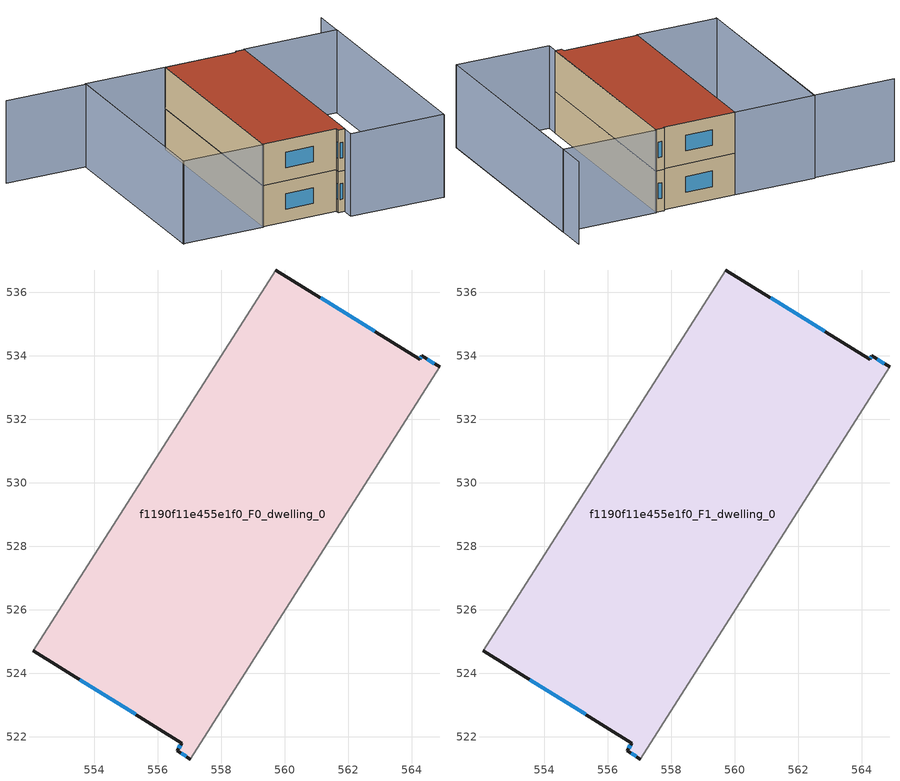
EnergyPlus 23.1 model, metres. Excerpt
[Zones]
f1190f11e455e1f0_F0_dwelling_0
 floor ground (EU_floor_Construction): 564.31,534 564.88,533.65 557.02,521.3 556.6,521.56 556.76,521.81 552.07,524.71 559.71,536.7 564.24,533.9 z0
 wall outside (EU_wall_Construction): 564.88,533.65 564.31,534 564.24,533.9 559.71,536.7 / 552.07,524.71 556.76,521.81 556.6,521.56 557.02,521.3 z0:3
 wall adiabatic (EU_wall_Construction): 557.02,521.3 564.88,533.65 / 559.71,536.7 552.07,524.71 z0:3
 window (EU_Window_Construction): 564.29,533.97 564.27,533.93 / 564.7,533.76 564.49,533.89 / 556.73,521.48 556.89,521.38 / 556.71,521.73 556.65,521.64 / 553.53,523.8 555.3,522.71 / 562.83,534.77 561.12,535.83 z0.93:2.07
f1190f11e455e1f0_F1_dwelling_0
 floor to f1190f11e455e1f0_F0_dwelling_0 (EU_floor_Construction): 564.31,534 564.88,533.65 557.02,521.3 556.6,521.56 556.76,521.81 552.07,524.71 559.71,536.7 564.24,533.9 z3
 wall outside (EU_wall_Construction): 564.88,533.65 564.31,534 564.24,533.9 559.71,536.7 / 552.07,524.71 556.76,521.81 556.6,521.56 557.02,521.3 z3:6
 wall adiabatic (EU_wall_Construction): 557.02,521.3 564.88,533.65 / 559.71,536.7 552.07,524.71 z3:6
 window (EU_Window_Construction): 564.29,533.97 564.27,533.93 / 564.7,533.76 564.49,533.89 / 556.73,521.48 556.89,521.38 / 556.71,521.73 556.65,521.64 / 553.53,523.8 555.3,522.71 / 562.83,534.77 561.12,535.83 z3.93:5.07
 roof outside (EU_roof_Construction): 557.02,521.3 564.88,533.65 564.31,534 564.24,533.9 559.71,536.7 552.07,524.71 556.76,521.81 556.6,521.56 z6
shading: 562.35,516.8 571.98,531.93 / 549.62,543.06 554.65,539.84 / 554.65,539.84 546.93,527.79 / 559.71,536.7 552.03,524.65 / 552.03,524.65 546.98,527.86 / 546.98,527.86 554.65,539.92 / 554.65,539.92 559.71,536.7 / 556.55,520.57 564.92,533.72 / 564.92,533.72 570.76,530.01 / 570.76,530.01 562.38,516.85 / 562.38,516.85 556.55,520.57 z0:6
[Building]
EU S2 Campaign: North Axis=0; Terrain=City; Solar Distribution=FullExterior
[Site:Location]
Montreal-Trudeau.Intl.AP: Latitude=45.4667; Longitude=-73.75; Time Zone=-5; Elevation=36
[SizingPeriod:WeatherFileDays]
AnnualSizingPeriod: Begin Month=1; Begin Day of Month=1; End Month=12; End Day of Month=31; Day of Week for Start Day=Monday; Use Weather File Daylight Saving Period=No; Use Weather File Rain and Snow Indicators=No
[MATERIAL]
EU_InternalMass_Material: Roughness=MediumRough; Thickness=0.1; Conductivity=1; Density=1800; Specific Heat=900; Thermal Absorptance=0.9; Solar Absorptance=0.7; Visible Absorptance=0.7
[MATERIAL:NOMASS] Roughness=MediumRough; Thermal Absorptance=0.9; Solar Absorptance=0.7; Visible Absorptance=0.7
Name | Thermal Resistance
EU_wall_NoMass; EU_floor_NoMass | 1.51479
EU_roof_NoMass | 2.84114
[WINDOWMATERIAL:SIMPLEGLAZINGSYSTEM]
EU_Window_SimpleGlazing: UFactor=3.53504; Solar Heat Gain Coefficient=0.8; Visible Transmittance=0.8
[CONSTRUCTION]
EU_wall_Construction: EU_wall_NoMass
EU_roof_Construction: EU_roof_NoMass
EU_floor_Construction: EU_floor_NoMass
EU_Window_Construction: EU_Window_SimpleGlazing
EU_InternalMass_Construction: EU_InternalMass_Material
[ZONE] Type=1; Multiplier=1; Ceiling Height=autocalculate; Floor Area=autocalculate; Part of Total Floor Area=Yes
Name | Volume
f1190f11e455e1f0_F0_dwelling_0 | 256.611
f1190f11e455e1f0_F1_dwelling_0 | 256.614
[INTERNALMASS] Construction=EU_InternalMass_Construction; Surface Area=85.5376
Name | Zone or ZoneList
f1190f11e455e1f0_F0_dwelling_0_EU_InternalMass | f1190f11e455e1f0_F0_dwelling_0
f1190f11e455e1f0_F1_dwelling_0_EU_InternalMass | f1190f11e455e1f0_F1_dwelling_0
[OTHEREQUIPMENT] Fuel Type=Electricity; Design Level Calculation Method=Watts/Area; Power per Zone Floor Area=1; Fraction Latent=0; Fraction Radiant=0; Fraction Lost=0; Carbon Dioxide Generation Rate=0; EndUse Subcategory=EU_Step8_InternalGains
Name | Zone or ZoneList or Space or SpaceList | Schedule
EU_Step8_InternalGain_f1190f11e455e1f0_F0_dwelling_0_f000 | f1190f11e455e1f0_F0_dwelling_0 | EU_Step8_GainSchedule_f1190f11e455e1f0_F0_dwelling_0_f000
EU_Step8_InternalGain_f1190f11e455e1f0_F1_dwelling_0_f000 | f1190f11e455e1f0_F1_dwelling_0 | EU_Step8_GainSchedule_f1190f11e455e1f0_F1_dwelling_0_f000
[ZONEVENTILATION:DESIGNFLOWRATE] Schedule=EU_AlwaysOn; Design Flow Rate Calculation Method=AirChanges/Hour; Air Changes per Hour=0.775154; Ventilation Type=Natural; Fan Pressure Rise=0; Fan Total Efficiency=1; Constant Term Coefficient=1; Temperature Term Coefficient=0; Velocity Term Coefficient=0; Velocity Squared Term Coefficient=0; Minimum Indoor Temperature=-100; Maximum Indoor Temperature=100; Delta Temperature=-100; Minimum Outdoor Temperature=-100; Maximum Outdoor Temperature=100; Maximum Wind Speed=40
Name | Zone or ZoneList or Space or SpaceList
EU_ConstantAir_f1190f11e455e1f0_F0_dwelling_0 | f1190f11e455e1f0_F0_dwelling_0
EU_ConstantAir_f1190f11e455e1f0_F1_dwelling_0 | f1190f11e455e1f0_F1_dwelling_0
[HVACTEMPLATE:THERMOSTAT] Constant Heating Setpoint=20; Constant Cooling Setpoint=50
EU_HeatOnly_f1190f11e455e1f0_F0_dwelling_0; EU_HeatOnly_f1190f11e455e1f0_F1_dwelling_0
[HVACTEMPLATE:ZONE:IDEALLOADSAIRSYSTEM] System Availability Schedule=EU_AlwaysOn; Maximum Heating Supply Air Temperature=50; Minimum Cooling Supply Air Temperature=13; Maximum Heating Supply Air Humidity Ratio=0.0156; Minimum Cooling Supply Air Humidity Ratio=0.0077; Heating Limit=NoLimit; Cooling Limit=NoLimit; Heating Availability Schedule=EU_AlwaysOn; Cooling Availability Schedule=EU_CoolingOff; Dehumidification Control Type=ConstantSensibleHeatRatio; Cooling Sensible Heat Ratio=0.7; Dehumidification Setpoint=60; Humidification Control Type=None; Humidification Setpoint=30; Outdoor Air Method=None; Outdoor Air Flow Rate per Person=0.00944; Outdoor Air Flow Rate per Zone Floor Area=0; Outdoor Air Flow Rate per Zone=0; Demand Controlled Ventilation Type=None; Outdoor Air Economizer Type=NoEconomizer; Heat Recovery Type=None; Sensible Heat Recovery Effectiveness=0.7; Latent Heat Recovery Effectiveness=0.65
Name | Template Thermostat
f1190f11e455e1f0_F0_dwelling_0 | EU_HeatOnly_f1190f11e455e1f0_F0_dwelling_0
f1190f11e455e1f0_F1_dwelling_0 | EU_HeatOnly_f1190f11e455e1f0_F1_dwelling_0
[SIZING:ZONE] Zone Cooling Design Supply Air Temperature Input Method=SupplyAirTemperature; Zone Cooling Design Supply Air Temperature=13; Zone Heating Design Supply Air Temperature Input Method=SupplyAirTemperature; Zone Heating Design Supply Air Temperature=50; Zone Cooling Design Supply Air Humidity Ratio=0.008; Zone Heating Design Supply Air Humidity Ratio=0.008; Cooling Design Air Flow Method=DesignDay; Cooling Design Air Flow Rate=0; Cooling Minimum Air Flow per Zone Floor Area=0.000762; Cooling Minimum Air Flow=0; Cooling Minimum Air Flow Fraction=0.2; Heating Design Air Flow Method=DesignDay; Heating Design Air Flow Rate=0; Heating Maximum Air Flow per Zone Floor Area=0.002032; Heating Maximum Air Flow=0.141576; Heating Maximum Air Flow Fraction=0.3; Account for Dedicated Outdoor Air System=No; Dedicated Outdoor Air System Control Strategy=NeutralSupplyAir; Dedicated Outdoor Air Low Setpoint Temperature for Design=autosize; Dedicated Outdoor Air High Setpoint Temperature for Design=autosize; Zone Load Sizing Method=Sensible Load Only No Latent Load; Zone Latent Cooling Design Supply Air Humidity Ratio Input Method=HumidityRatioDifference; Zone Cooling Design Supply Air Humidity Ratio Difference=0.005; Zone Latent Heating Design Supply Air Humidity Ratio Input Method=HumidityRatioDifference; Zone Humidification Design Supply Air Humidity Ratio Difference=0.005
f1190f11e455e1f0_F0_dwelling_0; f1190f11e455e1f0_F1_dwelling_0
[SCHEDULE:CONSTANT]
Name | Hourly Value
EU_AlwaysOn | 1
EU_CoolingOff | 0
[SCHEDULE:FILE] Column Number=1; Rows to Skip at Top=0; Number of Hours of Data=8760; Column Separator=Comma; Interpolate to Timestep=No; Minutes per Item=60; Adjust Schedule for Daylight Savings=Yes
Name | File
EU_Step8_GainSchedule_f1190f11e455e1f0_F0_dwelling_0_f000 | ../../schedules/f1190f11e455e1f0/f1190f11e455e1f0_F0_dwelling_0_f000_gain.csv
EU_Step8_GainSchedule_f1190f11e455e1f0_F1_dwelling_0_f000 | ../../schedules/f1190f11e455e1f0/f1190f11e455e1f0_F1_dwelling_0_f000_gain.csv
